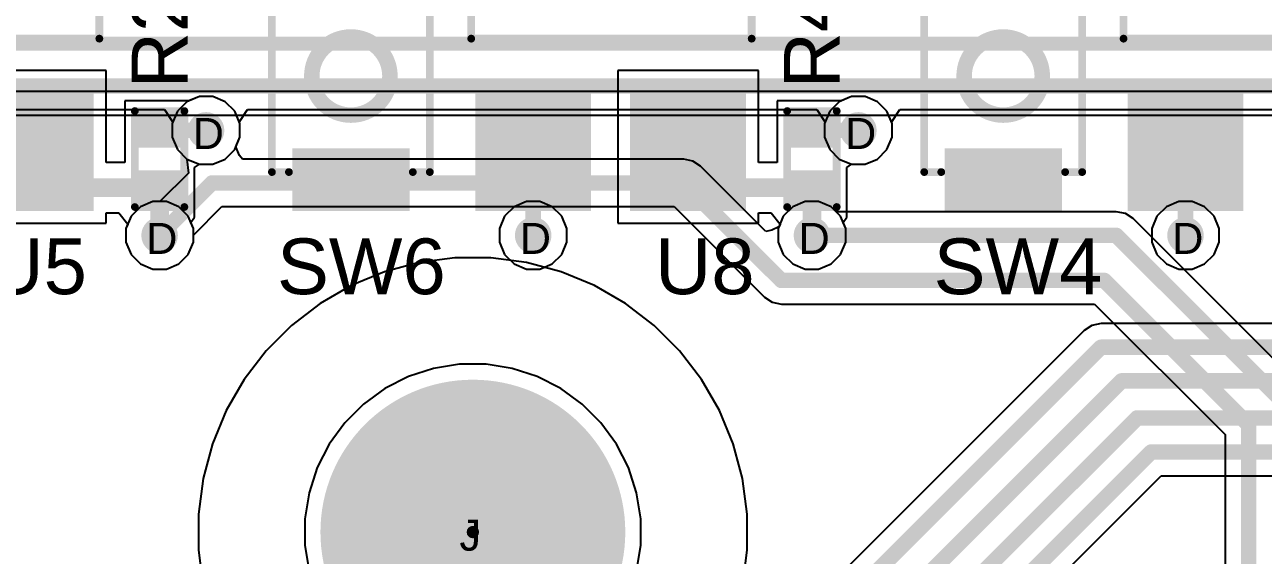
# Model space of a CAD drawing. Header units: inches. Extents: x -11 to 5428, y 0 to 5423.
# Drawn here: x 241.23 to 261.54, y 75.96 to 84.66 of the extents above; entities that cross this region are included whole.
import ezdxf

# ---------------------------------------------------------------- set-up
doc = ezdxf.new("R2010")
doc.units = ezdxf.units.IN
for name, color, linetype in [('Bottom Layer', 5, 'Continuous'), ('Bottom Solder', 6, 'Continuous'), ('Drill Drawing', 1, 'Continuous'), ('GND', 16, 'Continuous'), ('Pad Holes', 156, 'Continuous'), ('PWR', 76, 'Continuous'), ('Top Layer', 1, 'Continuous'), ('Top Overlay', 2, 'Continuous'), ('Top Paste', 8, 'Continuous'), ('Top Solder', 216, 'Continuous'), ('Via Holes', 16, 'Continuous')]:
    doc.layers.add(name, color=color, linetype=linetype)
doc.styles.add('Arial', font='', dxfattribs={"height": 0.2})
doc.styles.get('Arial').set_extended_font_data('Arial')

# ---------------------------------------------------------------- blocks, each defined once
blk = doc.blocks.new('R___0402_252')
at = {"layer": 'Top Layer'}
for points in [[(-0.699, -0.318), (-0.699, 0.318), (-0.241, 0.318), (-0.241, -0.318)], [(0.241, -0.318), (0.241, 0.318), (0.699, 0.318), (0.699, -0.318)]]:
    blk.add_hatch(color=1, dxfattribs=at).paths.add_polyline_path(points)
at = {"layer": 'Top Paste'}
for points in [[(-0.699, -0.318), (-0.699, 0.318), (-0.241, 0.318), (-0.241, -0.318)], [(0.241, -0.318), (0.241, 0.318), (0.699, 0.318), (0.699, -0.318)]]:
    blk.add_hatch(color=8, dxfattribs=at).paths.add_polyline_path(points)
at = {"layer": 'Top Solder'}
for points in [[(-0.754, -0.373), (-0.754, 0.373), (-0.186, 0.373), (-0.186, -0.373)], [(0.186, -0.373), (0.186, 0.373), (0.754, 0.373), (0.754, -0.373)]]:
    blk.add_hatch(color=216, dxfattribs=at).paths.add_polyline_path(points)
at = {"layer": 'Top Overlay'}
for points in [[(-0.787, 0.406, 0.127, 0.127, 0), (-0.787, -0.406, 0.127, 0.127, 0)], [(-0.787, 0.406, 0.127, 0.127, 0), (0.787, 0.406, 0.127, 0.127, 0)], [(0.787, 0.406, 0.127, 0.127, 0), (0.787, -0.406, 0.127, 0.127, 0)], [(-0.787, -0.406, 0.127, 0.127, 0), (0.787, -0.406, 0.127, 0.127, 0)], [(-0.813, -0.432, 0.00323, 0.00323, 0), (0.813, -0.432, 0.00323, 0.00323, 0)]]:
    blk.add_lwpolyline(points, format="xyseb", dxfattribs=at)
for points in [[(-0.819, 0.406, 0.0635, 0.0635, 1), (-0.756, 0.406, 0.0635, 0.0635, 1)], [(-0.819, 0.406, 0.0635, 0.0635, 1), (-0.756, 0.406, 0.0635, 0.0635, 1)], [(0.756, 0.406, 0.0635, 0.0635, 1), (0.819, 0.406, 0.0635, 0.0635, 1)], [(0.756, 0.406, 0.0635, 0.0635, 1), (0.819, 0.406, 0.0635, 0.0635, 1)], [(-0.819, -0.406, 0.0635, 0.0635, 1), (-0.756, -0.406, 0.0635, 0.0635, 1)], [(-0.819, -0.406, 0.0635, 0.0635, 1), (-0.756, -0.406, 0.0635, 0.0635, 1)], [(0.756, -0.406, 0.0635, 0.0635, 1), (0.819, -0.406, 0.0635, 0.0635, 1)], [(0.756, -0.406, 0.0635, 0.0635, 1), (0.819, -0.406, 0.0635, 0.0635, 1)], [(-0.814, -0.432, 0.00161, 0.00161, 1), (-0.812, -0.432, 0.00161, 0.00161, 1)], [(0.812, -0.432, 0.00161, 0.00161, 1), (0.814, -0.432, 0.00161, 0.00161, 1)]]:
    blk.add_lwpolyline(points, format="xyseb", close=True, dxfattribs=at)
blk = doc.blocks.new('R___0402_257')
at = {"layer": 'Top Layer'}
for points in [[(-0.699, -0.317), (-0.699, 0.318), (-0.241, 0.318), (-0.241, -0.317)], [(0.241, -0.317), (0.241, 0.318), (0.699, 0.318), (0.699, -0.317)]]:
    blk.add_hatch(color=1, dxfattribs=at).paths.add_polyline_path(points)
at = {"layer": 'Top Paste'}
for points in [[(-0.699, -0.317), (-0.699, 0.318), (-0.241, 0.318), (-0.241, -0.317)], [(0.241, -0.317), (0.241, 0.318), (0.699, 0.318), (0.699, -0.317)]]:
    blk.add_hatch(color=8, dxfattribs=at).paths.add_polyline_path(points)
at = {"layer": 'Top Solder'}
for points in [[(-0.754, -0.372), (-0.754, 0.373), (-0.186, 0.373), (-0.186, -0.372)], [(0.186, -0.372), (0.186, 0.373), (0.754, 0.373), (0.754, -0.372)]]:
    blk.add_hatch(color=216, dxfattribs=at).paths.add_polyline_path(points)
at = {"layer": 'Top Overlay'}
for points in [[(-0.787, 0.406, 0.127, 0.127, 0), (-0.787, -0.406, 0.127, 0.127, 0)], [(-0.787, 0.406, 0.127, 0.127, 0), (0.787, 0.406, 0.127, 0.127, 0)], [(0.787, 0.406, 0.127, 0.127, 0), (0.787, -0.406, 0.127, 0.127, 0)], [(-0.787, -0.406, 0.127, 0.127, 0), (0.787, -0.406, 0.127, 0.127, 0)], [(-0.813, -0.432, 0.00323, 0.00323, 0), (0.813, -0.432, 0.00323, 0.00323, 0)]]:
    blk.add_lwpolyline(points, format="xyseb", dxfattribs=at)
for points in [[(-0.819, 0.406, 0.0635, 0.0635, 1), (-0.756, 0.406, 0.0635, 0.0635, 1)], [(-0.819, 0.406, 0.0635, 0.0635, 1), (-0.756, 0.406, 0.0635, 0.0635, 1)], [(0.756, 0.406, 0.0635, 0.0635, 1), (0.819, 0.406, 0.0635, 0.0635, 1)], [(0.756, 0.406, 0.0635, 0.0635, 1), (0.819, 0.406, 0.0635, 0.0635, 1)], [(-0.819, -0.406, 0.0635, 0.0635, 1), (-0.756, -0.406, 0.0635, 0.0635, 1)], [(-0.819, -0.406, 0.0635, 0.0635, 1), (-0.756, -0.406, 0.0635, 0.0635, 1)], [(0.756, -0.406, 0.0635, 0.0635, 1), (0.819, -0.406, 0.0635, 0.0635, 1)], [(0.756, -0.406, 0.0635, 0.0635, 1), (0.819, -0.406, 0.0635, 0.0635, 1)], [(-0.814, -0.432, 0.00161, 0.00161, 1), (-0.812, -0.432, 0.00161, 0.00161, 1)], [(0.812, -0.432, 0.00161, 0.00161, 1), (0.814, -0.432, 0.00161, 0.00161, 1)]]:
    blk.add_lwpolyline(points, format="xyseb", close=True, dxfattribs=at)
blk = doc.blocks.new('B3U_1000P_261')
at = {"layer": 'Top Layer'}
for points in [[(-2.11, 0.86), (-1.29, 0.86), (-1.29, -0.86), (-2.11, -0.86)], [(1.29, 0.86), (2.11, 0.86), (2.11, -0.86), (1.29, -0.86)]]:
    blk.add_hatch(color=1, dxfattribs=at).paths.add_polyline_path(points)
at = {"layer": 'Top Paste'}
for points in [[(-2.11, 0.86), (-1.29, 0.86), (-1.29, -0.86), (-2.11, -0.86)], [(1.29, 0.86), (2.11, 0.86), (2.11, -0.86), (1.29, -0.86)]]:
    blk.add_hatch(color=8, dxfattribs=at).paths.add_polyline_path(points)
at = {"layer": 'Top Solder'}
for points in [[(-2.212, 0.962), (-1.188, 0.962), (-1.188, -0.962), (-2.212, -0.962)], [(1.188, 0.962), (2.212, 0.962), (2.212, -0.962), (1.188, -0.962)]]:
    blk.add_hatch(color=216, dxfattribs=at).paths.add_polyline_path(points)
at = {"layer": 'Top Overlay'}
for points in [[(-1.575, 1.295, 0.127, 0.127, 0), (1.575, 1.295, 0.127, 0.127, 0)], [(-1.575, 1.295, 0.127, 0.127, 0), (-1.575, 1.016, 0.127, 0.127, 0)], [(1.575, 1.295, 0.127, 0.127, 0), (1.575, 1.016, 0.127, 0.127, 0)], [(-1.575, -1.016, 0.127, 0.127, 0), (-1.575, -1.295, 0.127, 0.127, 0)], [(1.575, -1.016, 0.127, 0.127, 0), (1.575, -1.295, 0.127, 0.127, 0)], [(-1.575, -1.295, 0.127, 0.127, 0), (1.575, -1.295, 0.127, 0.127, 0)]]:
    blk.add_lwpolyline(points, format="xyseb", dxfattribs=at)
for points in [[(-1.607, 1.295, 0.0635, 0.0635, 1), (-1.543, 1.295, 0.0635, 0.0635, 1)], [(-1.607, 1.295, 0.0635, 0.0635, 1), (-1.543, 1.295, 0.0635, 0.0635, 1)], [(1.543, 1.295, 0.0635, 0.0635, 1), (1.607, 1.295, 0.0635, 0.0635, 1)], [(1.543, 1.295, 0.0635, 0.0635, 1), (1.607, 1.295, 0.0635, 0.0635, 1)], [(-1.607, 1.016, 0.0635, 0.0635, 1), (-1.543, 1.016, 0.0635, 0.0635, 1)], [(1.543, 1.016, 0.0635, 0.0635, 1), (1.607, 1.016, 0.0635, 0.0635, 1)], [(0.641, 0, 0.254, 0.254, 1), (-0.641, 0, 0.254, 0.254, 1)], [(-0.705, 0, 0.127, 0.127, 1), (-0.578, 0, 0.127, 0.127, 1)], [(0.578, 0, 0.127, 0.127, 1), (0.705, 0, 0.127, 0.127, 1)], [(-1.607, -1.016, 0.0635, 0.0635, 1), (-1.543, -1.016, 0.0635, 0.0635, 1)], [(1.543, -1.016, 0.0635, 0.0635, 1), (1.607, -1.016, 0.0635, 0.0635, 1)], [(-1.607, -1.295, 0.0635, 0.0635, 1), (-1.543, -1.295, 0.0635, 0.0635, 1)], [(-1.607, -1.295, 0.0635, 0.0635, 1), (-1.543, -1.295, 0.0635, 0.0635, 1)], [(1.543, -1.295, 0.0635, 0.0635, 1), (1.607, -1.295, 0.0635, 0.0635, 1)], [(1.543, -1.295, 0.0635, 0.0635, 1), (1.607, -1.295, 0.0635, 0.0635, 1)]]:
    blk.add_lwpolyline(points, format="xyseb", close=True, dxfattribs=at)
blk = doc.blocks.new('B3U_1000P_263')
at = {"layer": 'Top Layer'}
for points in [[(-2.11, 0.86), (-1.29, 0.86), (-1.29, -0.86), (-2.11, -0.86)], [(1.29, 0.86), (2.11, 0.86), (2.11, -0.86), (1.29, -0.86)]]:
    blk.add_hatch(color=1, dxfattribs=at).paths.add_polyline_path(points)
at = {"layer": 'Top Paste'}
for points in [[(-2.11, 0.86), (-1.29, 0.86), (-1.29, -0.86), (-2.11, -0.86)], [(1.29, 0.86), (2.11, 0.86), (2.11, -0.86), (1.29, -0.86)]]:
    blk.add_hatch(color=8, dxfattribs=at).paths.add_polyline_path(points)
at = {"layer": 'Top Solder'}
for points in [[(-2.212, 0.962), (-1.188, 0.962), (-1.188, -0.962), (-2.212, -0.962)], [(1.188, 0.962), (2.212, 0.962), (2.212, -0.962), (1.188, -0.962)]]:
    blk.add_hatch(color=216, dxfattribs=at).paths.add_polyline_path(points)
at = {"layer": 'Top Overlay'}
for points in [[(-1.575, 1.295, 0.127, 0.127, 0), (-1.575, 1.016, 0.127, 0.127, 0)], [(-1.575, 1.295, 0.127, 0.127, 0), (1.575, 1.295, 0.127, 0.127, 0)], [(1.575, 1.295, 0.127, 0.127, 0), (1.575, 1.016, 0.127, 0.127, 0)], [(-1.575, -1.016, 0.127, 0.127, 0), (-1.575, -1.295, 0.127, 0.127, 0)], [(1.575, -1.016, 0.127, 0.127, 0), (1.575, -1.295, 0.127, 0.127, 0)], [(-1.575, -1.295, 0.127, 0.127, 0), (1.575, -1.295, 0.127, 0.127, 0)]]:
    blk.add_lwpolyline(points, format="xyseb", dxfattribs=at)
for points in [[(-1.607, 1.295, 0.0635, 0.0635, 1), (-1.543, 1.295, 0.0635, 0.0635, 1)], [(-1.607, 1.295, 0.0635, 0.0635, 1), (-1.543, 1.295, 0.0635, 0.0635, 1)], [(1.543, 1.295, 0.0635, 0.0635, 1), (1.607, 1.295, 0.0635, 0.0635, 1)], [(1.543, 1.295, 0.0635, 0.0635, 1), (1.607, 1.295, 0.0635, 0.0635, 1)], [(-1.607, 1.016, 0.0635, 0.0635, 1), (-1.543, 1.016, 0.0635, 0.0635, 1)], [(1.543, 1.016, 0.0635, 0.0635, 1), (1.607, 1.016, 0.0635, 0.0635, 1)], [(0.641, 0, 0.254, 0.254, 1), (-0.641, 0, 0.254, 0.254, 1)], [(-0.705, 0, 0.127, 0.127, 1), (-0.578, 0, 0.127, 0.127, 1)], [(0.578, 0, 0.127, 0.127, 1), (0.705, 0, 0.127, 0.127, 1)], [(-1.607, -1.016, 0.0635, 0.0635, 1), (-1.543, -1.016, 0.0635, 0.0635, 1)], [(1.543, -1.016, 0.0635, 0.0635, 1), (1.607, -1.016, 0.0635, 0.0635, 1)], [(-1.607, -1.295, 0.0635, 0.0635, 1), (-1.543, -1.295, 0.0635, 0.0635, 1)], [(-1.607, -1.295, 0.0635, 0.0635, 1), (-1.543, -1.295, 0.0635, 0.0635, 1)], [(1.543, -1.295, 0.0635, 0.0635, 1), (1.607, -1.295, 0.0635, 0.0635, 1)], [(1.543, -1.295, 0.0635, 0.0635, 1), (1.607, -1.295, 0.0635, 0.0635, 1)]]:
    blk.add_lwpolyline(points, format="xyseb", close=True, dxfattribs=at)
blk = doc.blocks.new('PC817C_264')
at = {"layer": 'Top Layer'}
for points in [[(-4.1, 2.17), (-4.1, 0.37), (-6.1, 0.37), (-6.1, 2.17)], [(6.1, 2.17), (6.1, 0.37), (4.1, 0.37), (4.1, 2.17)], [(-4.1, -0.37), (-4.1, -2.17), (-6.1, -2.17), (-6.1, -0.37)], [(6.1, -0.37), (6.1, -2.17), (4.1, -2.17), (4.1, -0.37)]]:
    blk.add_hatch(color=1, dxfattribs=at).paths.add_polyline_path(points)
at = {"layer": 'Top Paste'}
for points in [[(-4.1, 2.17), (-4.1, 0.37), (-6.1, 0.37), (-6.1, 2.17)], [(6.1, 2.17), (6.1, 0.37), (4.1, 0.37), (4.1, 2.17)], [(-4.1, -0.37), (-4.1, -2.17), (-6.1, -2.17), (-6.1, -0.37)], [(6.1, -0.37), (6.1, -2.17), (4.1, -2.17), (4.1, -0.37)]]:
    blk.add_hatch(color=8, dxfattribs=at).paths.add_polyline_path(points)
at = {"layer": 'Top Solder'}
for points in [[(-4.049, 2.221), (-4.049, 0.319), (-6.151, 0.319), (-6.151, 2.221)], [(6.151, 2.221), (6.151, 0.319), (4.049, 0.319), (4.049, 2.221)], [(-4.049, -0.319), (-4.049, -2.221), (-6.151, -2.221), (-6.151, -0.319)], [(6.151, -0.319), (6.151, -2.221), (4.049, -2.221), (4.049, -0.319)]]:
    blk.add_hatch(color=216, dxfattribs=at).paths.add_polyline_path(points)
at = {"layer": 'Top Overlay'}
for points in [[(-3.175, -2.286, 0.127, 0.127, 0), (-3.175, 2.314, 0.127, 0.127, 0)], [(3.325, 2.314, 0.127, 0.127, 0), (-3.175, 2.314, 0.127, 0.127, 0)], [(3.325, -2.286, 0.127, 0.127, 0), (3.325, 2.314, 0.127, 0.127, 0)], [(-6.274, 1.321, 0.25, 0.25, 0), (-6.401, 1.448, 0.25, 0.25, 0)], [(-6.401, 1.194, 0.25, 0.25, 0), (-6.401, 1.448, 0.25, 0.25, 0)], [(-6.401, 1.194, 0.25, 0.25, 0), (-6.274, 1.321, 0.25, 0.25, 0)], [(3.325, -2.286, 0.127, 0.127, 0), (-3.175, -2.286, 0.127, 0.127, 0)]]:
    blk.add_lwpolyline(points, format="xyseb", dxfattribs=at)
for points in [[(-3.207, 2.314, 0.0635, 0.0635, 1), (-3.143, 2.314, 0.0635, 0.0635, 1)], [(-3.207, 2.314, 0.0635, 0.0635, 1), (-3.143, 2.314, 0.0635, 0.0635, 1)], [(3.293, 2.314, 0.0635, 0.0635, 1), (3.357, 2.314, 0.0635, 0.0635, 1)], [(3.293, 2.314, 0.0635, 0.0635, 1), (3.357, 2.314, 0.0635, 0.0635, 1)], [(-6.463, 1.448, 0.125, 0.125, 1), (-6.338, 1.448, 0.125, 0.125, 1)], [(-6.463, 1.448, 0.125, 0.125, 1), (-6.338, 1.448, 0.125, 0.125, 1)], [(-6.336, 1.321, 0.125, 0.125, 1), (-6.211, 1.321, 0.125, 0.125, 1)], [(-6.336, 1.321, 0.125, 0.125, 1), (-6.211, 1.321, 0.125, 0.125, 1)], [(-6.463, 1.194, 0.125, 0.125, 1), (-6.338, 1.194, 0.125, 0.125, 1)], [(-6.463, 1.194, 0.125, 0.125, 1), (-6.338, 1.194, 0.125, 0.125, 1)], [(-3.207, -2.286, 0.0635, 0.0635, 1), (-3.143, -2.286, 0.0635, 0.0635, 1)], [(-3.207, -2.286, 0.0635, 0.0635, 1), (-3.143, -2.286, 0.0635, 0.0635, 1)], [(3.293, -2.286, 0.0635, 0.0635, 1), (3.357, -2.286, 0.0635, 0.0635, 1)], [(3.293, -2.286, 0.0635, 0.0635, 1), (3.357, -2.286, 0.0635, 0.0635, 1)]]:
    blk.add_lwpolyline(points, format="xyseb", close=True, dxfattribs=at)
blk = doc.blocks.new('PC817C_265')
at = {"layer": 'Top Layer'}
for points in [[(-4.1, 2.17), (-4.1, 0.37), (-6.1, 0.37), (-6.1, 2.17)], [(6.1, 2.17), (6.1, 0.37), (4.1, 0.37), (4.1, 2.17)], [(-4.1, -0.37), (-4.1, -2.17), (-6.1, -2.17), (-6.1, -0.37)], [(6.1, -0.37), (6.1, -2.17), (4.1, -2.17), (4.1, -0.37)]]:
    blk.add_hatch(color=1, dxfattribs=at).paths.add_polyline_path(points)
at = {"layer": 'Top Paste'}
for points in [[(-4.1, 2.17), (-4.1, 0.37), (-6.1, 0.37), (-6.1, 2.17)], [(6.1, 2.17), (6.1, 0.37), (4.1, 0.37), (4.1, 2.17)], [(-4.1, -0.37), (-4.1, -2.17), (-6.1, -2.17), (-6.1, -0.37)], [(6.1, -0.37), (6.1, -2.17), (4.1, -2.17), (4.1, -0.37)]]:
    blk.add_hatch(color=8, dxfattribs=at).paths.add_polyline_path(points)
at = {"layer": 'Top Solder'}
for points in [[(-4.049, 2.221), (-4.049, 0.319), (-6.151, 0.319), (-6.151, 2.221)], [(6.151, 2.221), (6.151, 0.319), (4.049, 0.319), (4.049, 2.221)], [(-4.049, -0.319), (-4.049, -2.221), (-6.151, -2.221), (-6.151, -0.319)], [(6.151, -0.319), (6.151, -2.221), (4.049, -2.221), (4.049, -0.319)]]:
    blk.add_hatch(color=216, dxfattribs=at).paths.add_polyline_path(points)
at = {"layer": 'Top Overlay'}
for points in [[(3.325, 2.314, 0.127, 0.127, 0), (-3.175, 2.314, 0.127, 0.127, 0)], [(-3.175, -2.286, 0.127, 0.127, 0), (-3.175, 2.314, 0.127, 0.127, 0)], [(3.325, -2.286, 0.127, 0.127, 0), (3.325, 2.314, 0.127, 0.127, 0)], [(-6.401, 1.194, 0.25, 0.25, 0), (-6.401, 1.448, 0.25, 0.25, 0)], [(-6.274, 1.321, 0.25, 0.25, 0), (-6.401, 1.448, 0.25, 0.25, 0)], [(-6.401, 1.194, 0.25, 0.25, 0), (-6.274, 1.321, 0.25, 0.25, 0)], [(3.325, -2.286, 0.127, 0.127, 0), (-3.175, -2.286, 0.127, 0.127, 0)]]:
    blk.add_lwpolyline(points, format="xyseb", dxfattribs=at)
for points in [[(-3.207, 2.314, 0.0635, 0.0635, 1), (-3.143, 2.314, 0.0635, 0.0635, 1)], [(-3.207, 2.314, 0.0635, 0.0635, 1), (-3.143, 2.314, 0.0635, 0.0635, 1)], [(3.293, 2.314, 0.0635, 0.0635, 1), (3.357, 2.314, 0.0635, 0.0635, 1)], [(3.293, 2.314, 0.0635, 0.0635, 1), (3.357, 2.314, 0.0635, 0.0635, 1)], [(-6.463, 1.448, 0.125, 0.125, 1), (-6.338, 1.448, 0.125, 0.125, 1)], [(-6.463, 1.448, 0.125, 0.125, 1), (-6.338, 1.448, 0.125, 0.125, 1)], [(-6.336, 1.321, 0.125, 0.125, 1), (-6.211, 1.321, 0.125, 0.125, 1)], [(-6.336, 1.321, 0.125, 0.125, 1), (-6.211, 1.321, 0.125, 0.125, 1)], [(-6.463, 1.194, 0.125, 0.125, 1), (-6.338, 1.194, 0.125, 0.125, 1)], [(-6.463, 1.194, 0.125, 0.125, 1), (-6.338, 1.194, 0.125, 0.125, 1)], [(-3.207, -2.286, 0.0635, 0.0635, 1), (-3.143, -2.286, 0.0635, 0.0635, 1)], [(-3.207, -2.286, 0.0635, 0.0635, 1), (-3.143, -2.286, 0.0635, 0.0635, 1)], [(3.293, -2.286, 0.0635, 0.0635, 1), (3.357, -2.286, 0.0635, 0.0635, 1)], [(3.293, -2.286, 0.0635, 0.0635, 1), (3.357, -2.286, 0.0635, 0.0635, 1)]]:
    blk.add_lwpolyline(points, format="xyseb", close=True, dxfattribs=at)
blk = doc.blocks.new('PC817C_267')
at = {"layer": 'Top Layer'}
for points in [[(-4.1, 2.17), (-4.1, 0.37), (-6.1, 0.37), (-6.1, 2.17)], [(6.1, 2.17), (6.1, 0.37), (4.1, 0.37), (4.1, 2.17)], [(-4.1, -0.37), (-4.1, -2.17), (-6.1, -2.17), (-6.1, -0.37)], [(6.1, -0.37), (6.1, -2.17), (4.1, -2.17), (4.1, -0.37)]]:
    blk.add_hatch(color=1, dxfattribs=at).paths.add_polyline_path(points)
at = {"layer": 'Top Paste'}
for points in [[(-4.1, 2.17), (-4.1, 0.37), (-6.1, 0.37), (-6.1, 2.17)], [(6.1, 2.17), (6.1, 0.37), (4.1, 0.37), (4.1, 2.17)], [(-4.1, -0.37), (-4.1, -2.17), (-6.1, -2.17), (-6.1, -0.37)], [(6.1, -0.37), (6.1, -2.17), (4.1, -2.17), (4.1, -0.37)]]:
    blk.add_hatch(color=8, dxfattribs=at).paths.add_polyline_path(points)
at = {"layer": 'Top Solder'}
for points in [[(-4.049, 2.221), (-4.049, 0.319), (-6.151, 0.319), (-6.151, 2.221)], [(6.151, 2.221), (6.151, 0.319), (4.049, 0.319), (4.049, 2.221)], [(-4.049, -0.319), (-4.049, -2.221), (-6.151, -2.221), (-6.151, -0.319)], [(6.151, -0.319), (6.151, -2.221), (4.049, -2.221), (4.049, -0.319)]]:
    blk.add_hatch(color=216, dxfattribs=at).paths.add_polyline_path(points)
at = {"layer": 'Top Overlay'}
for points in [[(-3.175, -2.286, 0.127, 0.127, 0), (-3.175, 2.314, 0.127, 0.127, 0)], [(3.325, 2.314, 0.127, 0.127, 0), (-3.175, 2.314, 0.127, 0.127, 0)], [(3.325, -2.286, 0.127, 0.127, 0), (3.325, 2.314, 0.127, 0.127, 0)], [(-6.274, 1.321, 0.25, 0.25, 0), (-6.401, 1.448, 0.25, 0.25, 0)], [(-6.401, 1.194, 0.25, 0.25, 0), (-6.401, 1.448, 0.25, 0.25, 0)], [(-6.401, 1.194, 0.25, 0.25, 0), (-6.274, 1.321, 0.25, 0.25, 0)], [(3.325, -2.286, 0.127, 0.127, 0), (-3.175, -2.286, 0.127, 0.127, 0)]]:
    blk.add_lwpolyline(points, format="xyseb", dxfattribs=at)
for points in [[(-3.207, 2.314, 0.0635, 0.0635, 1), (-3.143, 2.314, 0.0635, 0.0635, 1)], [(-3.207, 2.314, 0.0635, 0.0635, 1), (-3.143, 2.314, 0.0635, 0.0635, 1)], [(3.293, 2.314, 0.0635, 0.0635, 1), (3.357, 2.314, 0.0635, 0.0635, 1)], [(3.293, 2.314, 0.0635, 0.0635, 1), (3.357, 2.314, 0.0635, 0.0635, 1)], [(-6.463, 1.448, 0.125, 0.125, 1), (-6.338, 1.448, 0.125, 0.125, 1)], [(-6.463, 1.448, 0.125, 0.125, 1), (-6.338, 1.448, 0.125, 0.125, 1)], [(-6.336, 1.321, 0.125, 0.125, 1), (-6.211, 1.321, 0.125, 0.125, 1)], [(-6.336, 1.321, 0.125, 0.125, 1), (-6.211, 1.321, 0.125, 0.125, 1)], [(-6.463, 1.194, 0.125, 0.125, 1), (-6.338, 1.194, 0.125, 0.125, 1)], [(-6.463, 1.194, 0.125, 0.125, 1), (-6.338, 1.194, 0.125, 0.125, 1)], [(-3.207, -2.286, 0.0635, 0.0635, 1), (-3.143, -2.286, 0.0635, 0.0635, 1)], [(-3.207, -2.286, 0.0635, 0.0635, 1), (-3.143, -2.286, 0.0635, 0.0635, 1)], [(3.293, -2.286, 0.0635, 0.0635, 1), (3.357, -2.286, 0.0635, 0.0635, 1)], [(3.293, -2.286, 0.0635, 0.0635, 1), (3.357, -2.286, 0.0635, 0.0635, 1)]]:
    blk.add_lwpolyline(points, format="xyseb", close=True, dxfattribs=at)

msp = doc.modelspace()

# ---------------------------------------------------------------- hatches: boundary and pattern name
at = {"layer": 'Bottom Layer'}
h = msp.add_hatch(color=5, dxfattribs=at)
edge = h.paths.add_edge_path()
edge.add_arc((244.201, 82.927), 0.3, 0, 360)
h = msp.add_hatch(color=5, dxfattribs=at)
edge = h.paths.add_edge_path()
edge.add_arc((254.9, 82.927), 0.3, 0, 360)
h = msp.add_hatch(color=5, dxfattribs=at)
edge = h.paths.add_edge_path()
edge.add_arc((243.439, 81.204), 0.3, 0, 360)
h = msp.add_hatch(color=5, dxfattribs=at)
edge = h.paths.add_edge_path()
edge.add_arc((249.566, 81.204), 0.3, 0, 360)
h = msp.add_hatch(color=5, dxfattribs=at)
edge = h.paths.add_edge_path()
edge.add_arc((254.138, 81.204), 0.3, 0, 360)
h = msp.add_hatch(color=5, dxfattribs=at)
edge = h.paths.add_edge_path()
edge.add_arc((260.265, 81.204), 0.3, 0, 360)
at = {"layer": 'Bottom Solder'}
h = msp.add_hatch(color=6, dxfattribs=at)
edge = h.paths.add_edge_path()
edge.add_arc((248.577, 76.336), 0.102, 0, 360)
at = {"layer": 'GND'}
h = msp.add_hatch(color=16, dxfattribs=at)
edge = h.paths.add_edge_path()
edge.add_arc((244.201, 82.927), 0.3, 0, 360)
h = msp.add_hatch(color=16, dxfattribs=at)
edge = h.paths.add_edge_path()
edge.add_arc((254.9, 82.927), 0.3, 0, 360)
h = msp.add_hatch(color=16, dxfattribs=at)
edge = h.paths.add_edge_path()
edge.add_arc((243.439, 81.204), 0.3, 0, 360)
h = msp.add_hatch(color=16, dxfattribs=at)
edge = h.paths.add_edge_path()
edge.add_arc((249.566, 81.204), 0.3, 0, 360)
h = msp.add_hatch(color=16, dxfattribs=at)
edge = h.paths.add_edge_path()
edge.add_arc((254.138, 81.204), 0.3, 0, 360)
h = msp.add_hatch(color=16, dxfattribs=at)
edge = h.paths.add_edge_path()
edge.add_arc((260.265, 81.204), 0.3, 0, 360)
at = {"layer": 'Pad Holes'}
h = msp.add_hatch(color=7, dxfattribs=at)
edge = h.paths.add_edge_path()
edge.add_arc((248.577, 76.336), 2.5, 0, 360)
at = {"layer": 'PWR'}
h = msp.add_hatch(color=76, dxfattribs=at)
edge = h.paths.add_edge_path()
edge.add_arc((244.201, 82.927), 0.3, 0, 360)
h = msp.add_hatch(color=76, dxfattribs=at)
edge = h.paths.add_edge_path()
edge.add_arc((254.9, 82.927), 0.3, 0, 360)
h = msp.add_hatch(color=76, dxfattribs=at)
edge = h.paths.add_edge_path()
edge.add_arc((243.439, 81.204), 0.3, 0, 360)
h = msp.add_hatch(color=76, dxfattribs=at)
edge = h.paths.add_edge_path()
edge.add_arc((249.566, 81.204), 0.3, 0, 360)
h = msp.add_hatch(color=76, dxfattribs=at)
edge = h.paths.add_edge_path()
edge.add_arc((254.138, 81.204), 0.3, 0, 360)
h = msp.add_hatch(color=76, dxfattribs=at)
edge = h.paths.add_edge_path()
edge.add_arc((260.265, 81.204), 0.3, 0, 360)
at = {"layer": 'Top Layer'}
h = msp.add_hatch(color=1, dxfattribs=at)
edge = h.paths.add_edge_path()
edge.add_arc((244.201, 82.927), 0.3, 0, 360)
h = msp.add_hatch(color=1, dxfattribs=at)
edge = h.paths.add_edge_path()
edge.add_arc((254.9, 82.927), 0.3, 0, 360)
h = msp.add_hatch(color=1, dxfattribs=at)
edge = h.paths.add_edge_path()
edge.add_arc((243.439, 81.204), 0.3, 0, 360)
h = msp.add_hatch(color=1, dxfattribs=at)
edge = h.paths.add_edge_path()
edge.add_arc((249.566, 81.204), 0.3, 0, 360)
h = msp.add_hatch(color=1, dxfattribs=at)
edge = h.paths.add_edge_path()
edge.add_arc((254.138, 81.204), 0.3, 0, 360)
h = msp.add_hatch(color=1, dxfattribs=at)
edge = h.paths.add_edge_path()
edge.add_arc((260.265, 81.204), 0.3, 0, 360)
at = {"layer": 'Top Solder'}
h = msp.add_hatch(color=216, dxfattribs=at)
edge = h.paths.add_edge_path()
edge.add_arc((248.577, 76.336), 0.102, 0, 360)
at = {"layer": 'Via Holes'}
h = msp.add_hatch(color=7, dxfattribs=at)
edge = h.paths.add_edge_path()
edge.add_arc((244.201, 82.927), 0.15, 0, 360)
h = msp.add_hatch(color=7, dxfattribs=at)
edge = h.paths.add_edge_path()
edge.add_arc((254.9, 82.927), 0.15, 0, 360)
h = msp.add_hatch(color=7, dxfattribs=at)
edge = h.paths.add_edge_path()
edge.add_arc((243.439, 81.204), 0.15, 0, 360)
h = msp.add_hatch(color=7, dxfattribs=at)
edge = h.paths.add_edge_path()
edge.add_arc((249.566, 81.204), 0.15, 0, 360)
h = msp.add_hatch(color=7, dxfattribs=at)
edge = h.paths.add_edge_path()
edge.add_arc((254.138, 81.204), 0.15, 0, 360)
h = msp.add_hatch(color=7, dxfattribs=at)
edge = h.paths.add_edge_path()
edge.add_arc((260.265, 81.204), 0.15, 0, 360)

# ---------------------------------------------------------------- linework, layer by layer
at = {"layer": 'Bottom Layer'}
for p, q in [((235.353, 83.267), (243.522, 83.267)), ((243.522, 83.267), (243.658, 83.064)), ((244.744, 83.064), (244.88, 83.267)), ((244.88, 83.267), (254.221, 83.267)), ((254.221, 83.267), (254.357, 83.064)), ((255.443, 83.064), (255.578, 83.267)), ((255.578, 83.267), (263.598, 83.267)), ((243.658, 83.064), (243.647, 83.037)), ((243.647, 83.037), (243.647, 82.817)), ((244.755, 83.037), (244.744, 83.064)), ((244.755, 82.817), (244.755, 83.037)), ((254.357, 83.064), (254.346, 83.037)), ((254.346, 83.037), (254.346, 82.817)), ((255.454, 83.037), (255.443, 83.064)), ((255.454, 82.817), (255.454, 83.037)), ((243.647, 82.817), (243.731, 82.613)), ((244.688, 82.656), (244.755, 82.817)), ((254.346, 82.817), (254.43, 82.613)), ((255.369, 82.613), (255.454, 82.817)), ((243.731, 82.613), (243.887, 82.457)), ((244.75, 82.513), (244.688, 82.656)), ((244.797, 82.453), (244.75, 82.513)), ((254.43, 82.613), (254.586, 82.457)), ((255.213, 82.457), (255.369, 82.613)), ((243.887, 82.457), (243.913, 82.227)), ((252.037, 82.453), (244.797, 82.453)), ((252.186, 82.423), (252.037, 82.453)), ((252.312, 82.339), (252.186, 82.423)), ((253.381, 81.27), (252.312, 82.339)), ((254.586, 82.457), (254.789, 82.373)), ((254.789, 82.373), (255.01, 82.373)), ((255.01, 82.373), (255.213, 82.457)), ((243.913, 82.227), (243.444, 81.758)), ((243.126, 81.674), (242.97, 81.518)), ((243.329, 81.758), (243.126, 81.674)), ((243.444, 81.758), (243.329, 81.758)), ((243.993, 81.209), (244.46, 81.676)), ((244.46, 81.676), (251.876, 81.676)), ((251.876, 81.676), (253.362, 80.19)), ((253.824, 81.674), (253.669, 81.518)), ((254.028, 81.758), (253.824, 81.674)), ((254.248, 81.758), (254.028, 81.758)), ((254.452, 81.674), (254.248, 81.758)), ((254.533, 81.593), (254.452, 81.674)), ((242.97, 81.518), (242.885, 81.315)), ((253.669, 81.518), (253.596, 81.342)), ((259.13, 81.593), (254.533, 81.593)), ((259.279, 81.563), (259.13, 81.593)), ((259.405, 81.479), (259.279, 81.563)), ((262.199, 78.684), (259.405, 81.479)), ((242.885, 81.315), (242.885, 81.094)), ((253.481, 81.292), (253.381, 81.27)), ((253.596, 81.342), (253.481, 81.292)), ((242.885, 81.094), (242.97, 80.891)), ((243.909, 80.891), (243.993, 81.094)), ((243.993, 81.094), (243.993, 81.209)), ((242.97, 80.891), (243.126, 80.735)), ((243.753, 80.735), (243.909, 80.891)), ((243.126, 80.735), (243.329, 80.65)), ((243.329, 80.65), (243.55, 80.65)), ((243.55, 80.65), (243.753, 80.735)), ((247.697, 80.759), (247.127, 80.606)), ((247.697, 80.759), (247.127, 80.606)), ((248.282, 80.836), (247.697, 80.759)), ((248.282, 80.836), (247.697, 80.759)), ((248.577, 80.836), (248.282, 80.836)), ((248.872, 80.836), (248.282, 80.836)), ((248.872, 80.836), (248.577, 80.836)), ((249.457, 80.759), (248.872, 80.836)), ((249.457, 80.759), (248.872, 80.836)), ((250.027, 80.606), (249.457, 80.759)), ((250.027, 80.606), (249.457, 80.759)), ((247.127, 80.606), (246.582, 80.381)), ((247.127, 80.606), (246.582, 80.381)), ((250.572, 80.381), (250.027, 80.606)), ((250.572, 80.381), (250.027, 80.606)), ((246.582, 80.381), (246.072, 80.086)), ((246.582, 80.381), (246.072, 80.086)), ((251.082, 80.086), (250.572, 80.381)), ((251.082, 80.086), (250.572, 80.381)), ((246.072, 80.086), (245.604, 79.727)), ((246.072, 80.086), (245.604, 79.727)), ((251.55, 79.727), (251.082, 80.086)), ((251.55, 79.727), (251.082, 80.086)), ((253.362, 80.19), (253.488, 80.106)), ((253.488, 80.106), (253.637, 80.076)), ((253.637, 80.076), (258.772, 80.076)), ((258.772, 80.076), (260.913, 77.935)), ((245.604, 79.727), (245.186, 79.309)), ((245.604, 79.727), (245.186, 79.309)), ((251.968, 79.309), (251.55, 79.727)), ((251.968, 79.309), (251.55, 79.727)), ((245.186, 79.309), (244.827, 78.841)), ((245.186, 79.309), (244.827, 78.841)), ((252.327, 78.841), (251.968, 79.309)), ((252.327, 78.841), (251.968, 79.309)), ((244.827, 78.841), (244.532, 78.331)), ((244.827, 78.841), (244.532, 78.331)), ((252.622, 78.331), (252.327, 78.841)), ((252.622, 78.331), (252.327, 78.841)), ((244.532, 78.331), (244.307, 77.786)), ((244.532, 78.331), (244.307, 77.786)), ((252.847, 77.786), (252.622, 78.331)), ((252.847, 77.786), (252.622, 78.331)), ((260.913, 77.935), (260.913, 74.739)), ((244.307, 77.786), (244.154, 77.216)), ((244.307, 77.786), (244.154, 77.216)), ((253, 77.216), (252.847, 77.786)), ((253, 77.216), (252.847, 77.786)), ((244.154, 77.216), (244.077, 76.631)), ((244.154, 77.216), (244.077, 76.631)), ((253.077, 76.631), (253, 77.216)), ((253.077, 76.631), (253, 77.216)), ((244.077, 76.631), (244.077, 76.336)), ((244.077, 76.631), (244.077, 76.041)), ((253.077, 76.336), (253.077, 76.631)), ((253.077, 76.041), (253.077, 76.631)), ((244.077, 76.336), (244.077, 76.336)), ((244.077, 76.336), (244.077, 76.041)), ((253.077, 76.041), (253.077, 76.336)), ((244.077, 76.041), (244.154, 75.456)), ((244.077, 76.041), (244.154, 75.456)), ((253, 75.456), (253.077, 76.041)), ((253, 75.456), (253.077, 76.041))]:
    msp.add_line(p, q, dxfattribs=at)
for points in [[(229.545, 84.351, 0.229, 0.229, 0), (292.458, 84.351, 0.229, 0.229, 0)], [(235.192, 83.655, 0.254, 0.254, 0), (263.759, 83.655, 0.254, 0.254, 0)], [(243.439, 81.204, 0.254, 0.254, 0), (244.299, 82.064, 0.254, 0.254, 0)], [(244.299, 82.064, 0.254, 0.254, 0), (252.037, 82.064, 0.254, 0.254, 0)], [(252.037, 82.064, 0.254, 0.254, 0), (253.637, 80.465, 0.254, 0.254, 0)], [(254.138, 81.204, 0.254, 0.254, 0), (259.13, 81.204, 0.254, 0.254, 0)], [(259.13, 81.204, 0.254, 0.254, 0), (261.925, 78.41, 0.254, 0.254, 0)], [(253.637, 80.465, 0.254, 0.254, 0), (258.932, 80.465, 0.254, 0.254, 0)], [(258.932, 80.465, 0.254, 0.254, 0), (261.302, 78.095, 0.254, 0.254, 0)], [(261.302, 74.739, 0.254, 0.254, 0), (261.302, 78.095, 0.254, 0.254, 0)]]:
    msp.add_lwpolyline(points, format="xyseb", dxfattribs=at)
for points in [[(244.236, 82.064, 0.127, 0.127, 1), (244.363, 82.064, 0.127, 0.127, 1)], [(244.236, 82.064, 0.127, 0.127, 1), (244.363, 82.064, 0.127, 0.127, 1)], [(251.974, 82.064, 0.127, 0.127, 1), (252.101, 82.064, 0.127, 0.127, 1)], [(251.974, 82.064, 0.127, 0.127, 1), (252.101, 82.064, 0.127, 0.127, 1)], [(243.376, 81.204, 0.127, 0.127, 1), (243.503, 81.204, 0.127, 0.127, 1)], [(254.075, 81.204, 0.127, 0.127, 1), (254.202, 81.204, 0.127, 0.127, 1)], [(259.067, 81.204, 0.127, 0.127, 1), (259.194, 81.204, 0.127, 0.127, 1)], [(259.067, 81.204, 0.127, 0.127, 1), (259.194, 81.204, 0.127, 0.127, 1)], [(253.573, 80.465, 0.127, 0.127, 1), (253.7, 80.465, 0.127, 0.127, 1)], [(253.573, 80.465, 0.127, 0.127, 1), (253.7, 80.465, 0.127, 0.127, 1)], [(258.869, 80.465, 0.127, 0.127, 1), (258.996, 80.465, 0.127, 0.127, 1)], [(258.869, 80.465, 0.127, 0.127, 1), (258.996, 80.465, 0.127, 0.127, 1)], [(261.238, 78.095, 0.127, 0.127, 1), (261.365, 78.095, 0.127, 0.127, 1)], [(261.238, 78.095, 0.127, 0.127, 1), (261.365, 78.095, 0.127, 0.127, 1)]]:
    msp.add_lwpolyline(points, format="xyseb", close=True, dxfattribs=at)
at = {"layer": 'GND'}
for p, q in [((243.887, 83.397), (243.731, 83.241)), ((244.091, 83.481), (243.887, 83.397)), ((244.311, 83.481), (244.091, 83.481)), ((244.515, 83.397), (244.311, 83.481)), ((244.671, 83.241), (244.515, 83.397)), ((254.586, 83.397), (254.43, 83.241)), ((254.789, 83.481), (254.586, 83.397)), ((255.01, 83.481), (254.789, 83.481)), ((255.213, 83.397), (255.01, 83.481)), ((255.369, 83.241), (255.213, 83.397)), ((243.731, 83.241), (243.647, 83.037)), ((244.755, 83.037), (244.671, 83.241)), ((254.43, 83.241), (254.346, 83.037)), ((255.454, 83.037), (255.369, 83.241)), ((243.647, 83.037), (243.647, 82.817)), ((244.755, 82.817), (244.755, 83.037)), ((254.346, 83.037), (254.346, 82.817)), ((255.454, 82.817), (255.454, 83.037)), ((243.647, 82.817), (243.731, 82.613)), ((244.671, 82.613), (244.755, 82.817)), ((254.346, 82.817), (254.43, 82.613)), ((255.369, 82.613), (255.454, 82.817)), ((243.731, 82.613), (243.887, 82.457)), ((244.515, 82.457), (244.671, 82.613)), ((254.43, 82.613), (254.586, 82.457)), ((255.213, 82.457), (255.369, 82.613)), ((243.887, 82.457), (244.091, 82.373)), ((244.091, 82.373), (244.311, 82.373)), ((244.311, 82.373), (244.515, 82.457)), ((254.586, 82.457), (254.789, 82.373)), ((254.789, 82.373), (255.01, 82.373)), ((255.01, 82.373), (255.213, 82.457)), ((243.126, 81.674), (242.97, 81.518)), ((243.329, 81.758), (243.126, 81.674)), ((243.55, 81.758), (243.329, 81.758)), ((243.753, 81.674), (243.55, 81.758)), ((243.909, 81.518), (243.753, 81.674)), ((253.824, 81.674), (253.669, 81.518)), ((254.028, 81.758), (253.824, 81.674)), ((254.248, 81.758), (254.028, 81.758)), ((254.452, 81.674), (254.248, 81.758)), ((254.608, 81.518), (254.452, 81.674)), ((242.97, 81.518), (242.885, 81.315)), ((243.993, 81.315), (243.909, 81.518)), ((253.669, 81.518), (253.584, 81.315)), ((254.692, 81.315), (254.608, 81.518)), ((242.885, 81.315), (242.885, 81.094)), ((243.993, 81.094), (243.993, 81.315)), ((253.584, 81.315), (253.584, 81.094)), ((254.692, 81.094), (254.692, 81.315)), ((242.885, 81.094), (242.97, 80.891)), ((243.909, 80.891), (243.993, 81.094)), ((253.584, 81.094), (253.669, 80.891)), ((254.608, 80.891), (254.692, 81.094)), ((242.97, 80.891), (243.126, 80.735)), ((243.753, 80.735), (243.909, 80.891)), ((253.669, 80.891), (253.824, 80.735)), ((254.452, 80.735), (254.608, 80.891)), ((243.126, 80.735), (243.329, 80.65)), ((243.329, 80.65), (243.55, 80.65)), ((243.55, 80.65), (243.753, 80.735)), ((253.824, 80.735), (254.028, 80.65)), ((254.028, 80.65), (254.248, 80.65)), ((254.248, 80.65), (254.452, 80.735)), ((247.932, 79.022), (247.52, 78.888)), ((248.36, 79.09), (247.932, 79.022)), ((248.794, 79.09), (248.36, 79.09)), ((249.222, 79.022), (248.794, 79.09)), ((249.634, 78.888), (249.222, 79.022)), ((247.52, 78.888), (247.134, 78.691)), ((250.02, 78.691), (249.634, 78.888)), ((247.134, 78.691), (246.783, 78.437)), ((250.371, 78.437), (250.02, 78.691)), ((246.783, 78.437), (246.476, 78.13)), ((250.678, 78.13), (250.371, 78.437)), ((246.476, 78.13), (246.222, 77.779)), ((250.932, 77.779), (250.678, 78.13)), ((246.222, 77.779), (246.025, 77.393)), ((251.129, 77.393), (250.932, 77.779)), ((246.025, 77.393), (245.891, 76.981)), ((251.263, 76.981), (251.129, 77.393)), ((245.891, 76.981), (245.823, 76.553)), ((251.331, 76.553), (251.263, 76.981)), ((245.823, 76.553), (245.823, 76.119)), ((251.331, 76.119), (251.331, 76.553)), ((245.823, 76.119), (245.891, 75.691)), ((251.263, 75.691), (251.331, 76.119))]:
    msp.add_line(p, q, dxfattribs=at)
at = {"layer": 'PWR'}
for p, q in [((300.355, 83.566), (212.547, 83.566)), ((212.92, 83.178), (299.967, 83.178)), ((243.126, 81.674), (242.97, 81.518)), ((243.329, 81.758), (243.126, 81.674)), ((243.55, 81.758), (243.329, 81.758)), ((243.753, 81.674), (243.55, 81.758)), ((243.909, 81.518), (243.753, 81.674)), ((249.252, 81.674), (249.097, 81.518)), ((249.456, 81.758), (249.252, 81.674)), ((249.676, 81.758), (249.456, 81.758)), ((249.88, 81.674), (249.676, 81.758)), ((250.036, 81.518), (249.88, 81.674)), ((253.824, 81.674), (253.669, 81.518)), ((254.028, 81.758), (253.824, 81.674)), ((254.248, 81.758), (254.028, 81.758)), ((254.452, 81.674), (254.248, 81.758)), ((254.608, 81.518), (254.452, 81.674)), ((259.951, 81.674), (259.795, 81.518)), ((260.155, 81.758), (259.951, 81.674)), ((260.375, 81.758), (260.155, 81.758)), ((260.579, 81.674), (260.375, 81.758)), ((260.735, 81.518), (260.579, 81.674)), ((242.97, 81.518), (242.885, 81.315)), ((243.993, 81.315), (243.909, 81.518)), ((249.097, 81.518), (249.012, 81.315)), ((250.12, 81.315), (250.036, 81.518)), ((253.669, 81.518), (253.584, 81.315)), ((254.692, 81.315), (254.608, 81.518)), ((259.795, 81.518), (259.711, 81.315)), ((260.819, 81.315), (260.735, 81.518)), ((242.885, 81.315), (242.885, 81.094)), ((243.993, 81.094), (243.993, 81.315)), ((249.012, 81.315), (249.012, 81.094)), ((250.12, 81.094), (250.12, 81.315)), ((253.584, 81.315), (253.584, 81.094)), ((254.692, 81.094), (254.692, 81.315)), ((259.711, 81.315), (259.711, 81.094)), ((260.819, 81.094), (260.819, 81.315)), ((242.885, 81.094), (242.97, 80.891)), ((243.909, 80.891), (243.993, 81.094)), ((249.012, 81.094), (249.097, 80.891)), ((250.036, 80.891), (250.12, 81.094)), ((253.584, 81.094), (253.669, 80.891)), ((254.608, 80.891), (254.692, 81.094)), ((259.711, 81.094), (259.795, 80.891)), ((260.735, 80.891), (260.819, 81.094)), ((242.97, 80.891), (243.126, 80.735)), ((243.753, 80.735), (243.909, 80.891)), ((249.097, 80.891), (249.252, 80.735)), ((249.88, 80.735), (250.036, 80.891)), ((253.669, 80.891), (253.824, 80.735)), ((254.452, 80.735), (254.608, 80.891)), ((259.795, 80.891), (259.951, 80.735)), ((260.579, 80.735), (260.735, 80.891)), ((243.126, 80.735), (243.329, 80.65)), ((243.329, 80.65), (243.55, 80.65)), ((243.55, 80.65), (243.753, 80.735)), ((249.252, 80.735), (249.456, 80.65)), ((249.456, 80.65), (249.676, 80.65)), ((249.676, 80.65), (249.88, 80.735)), ((253.824, 80.735), (254.028, 80.65)), ((254.028, 80.65), (254.248, 80.65)), ((254.248, 80.65), (254.452, 80.735)), ((259.951, 80.735), (260.155, 80.65)), ((260.155, 80.65), (260.375, 80.65)), ((260.375, 80.65), (260.579, 80.735)), ((247.932, 79.022), (247.52, 78.888)), ((248.36, 79.09), (247.932, 79.022)), ((248.794, 79.09), (248.36, 79.09)), ((249.222, 79.022), (248.794, 79.09)), ((249.634, 78.888), (249.222, 79.022)), ((247.52, 78.888), (247.134, 78.691)), ((250.02, 78.691), (249.634, 78.888)), ((247.134, 78.691), (246.783, 78.437)), ((250.371, 78.437), (250.02, 78.691)), ((246.783, 78.437), (246.476, 78.13)), ((250.678, 78.13), (250.371, 78.437)), ((246.476, 78.13), (246.222, 77.779)), ((250.932, 77.779), (250.678, 78.13)), ((246.222, 77.779), (246.025, 77.393)), ((251.129, 77.393), (250.932, 77.779)), ((246.025, 77.393), (245.891, 76.981)), ((251.263, 76.981), (251.129, 77.393)), ((245.891, 76.981), (245.823, 76.553)), ((251.331, 76.553), (251.263, 76.981)), ((245.823, 76.553), (245.823, 76.119)), ((251.331, 76.119), (251.331, 76.553)), ((245.823, 76.119), (245.891, 75.691)), ((251.263, 75.691), (251.331, 76.119))]:
    msp.add_line(p, q, dxfattribs=at)
at = {"layer": 'Top Layer'}
for p, q in [((242.561, 83.911), (240.253, 83.911)), ((242.561, 82.402), (242.561, 83.911)), ((253.26, 83.911), (250.952, 83.911)), ((250.952, 83.911), (250.952, 81.403)), ((253.26, 82.402), (253.26, 83.911)), ((243.918, 83.41), (242.868, 83.41)), ((242.868, 83.41), (242.868, 82.402)), ((244.091, 83.481), (243.918, 83.41)), ((244.311, 83.481), (244.091, 83.481)), ((244.515, 83.397), (244.311, 83.481)), ((244.671, 83.241), (244.515, 83.397)), ((254.617, 83.41), (253.567, 83.41)), ((253.567, 83.41), (253.567, 82.402)), ((254.789, 83.481), (254.617, 83.41)), ((255.01, 83.481), (254.789, 83.481)), ((255.213, 83.397), (255.01, 83.481)), ((255.369, 83.241), (255.213, 83.397)), ((244.755, 83.037), (244.671, 83.241)), ((255.454, 83.037), (255.369, 83.241)), ((244.755, 82.817), (244.755, 83.037)), ((255.454, 82.817), (255.454, 83.037)), ((244.671, 82.613), (244.755, 82.817)), ((255.369, 82.613), (255.454, 82.817)), ((244.515, 82.457), (244.671, 82.613)), ((255.213, 82.457), (255.369, 82.613)), ((242.868, 82.402), (242.561, 82.402)), ((244.011, 82.32), (244.091, 82.373)), ((244.011, 81.505), (244.011, 82.32)), ((244.091, 82.373), (244.311, 82.373)), ((244.311, 82.373), (244.515, 82.457)), ((253.567, 82.402), (253.26, 82.402)), ((254.71, 82.32), (254.789, 82.373)), ((254.71, 81.505), (254.71, 82.32)), ((254.789, 82.373), (255.01, 82.373)), ((255.01, 82.373), (255.213, 82.457)), ((242.561, 81.403), (242.561, 81.573)), ((242.561, 81.573), (242.772, 81.573)), ((242.772, 81.573), (242.917, 81.39)), ((243.952, 81.416), (244.011, 81.505)), ((244.011, 81.505), (244.011, 81.505)), ((253.26, 81.403), (253.26, 81.573)), ((253.26, 81.573), (253.471, 81.573)), ((253.471, 81.573), (253.615, 81.39)), ((254.65, 81.416), (254.71, 81.505)), ((254.71, 81.505), (254.71, 81.505)), ((240.253, 81.403), (242.561, 81.403)), ((242.917, 81.39), (242.885, 81.315)), ((242.885, 81.315), (242.885, 81.094)), ((243.993, 81.315), (243.952, 81.416)), ((243.993, 81.094), (243.993, 81.315)), ((250.952, 81.403), (253.26, 81.403)), ((253.615, 81.39), (253.584, 81.315)), ((253.584, 81.315), (253.584, 81.094)), ((254.692, 81.315), (254.65, 81.416)), ((254.692, 81.094), (254.692, 81.315)), ((242.885, 81.094), (242.97, 80.891)), ((243.909, 80.891), (243.993, 81.094)), ((253.584, 81.094), (253.669, 80.891)), ((254.608, 80.891), (254.692, 81.094)), ((242.97, 80.891), (243.126, 80.735)), ((243.753, 80.735), (243.909, 80.891)), ((253.669, 80.891), (253.824, 80.735)), ((254.452, 80.735), (254.608, 80.891)), ((243.126, 80.735), (243.329, 80.65)), ((243.329, 80.65), (243.55, 80.65)), ((243.55, 80.65), (243.753, 80.735)), ((247.697, 80.759), (247.127, 80.606)), ((247.697, 80.759), (247.127, 80.606)), ((248.282, 80.836), (247.697, 80.759)), ((248.282, 80.836), (247.697, 80.759)), ((248.577, 80.836), (248.282, 80.836)), ((248.872, 80.836), (248.282, 80.836)), ((248.872, 80.836), (248.577, 80.836)), ((249.457, 80.759), (248.872, 80.836)), ((249.457, 80.759), (248.872, 80.836)), ((250.027, 80.606), (249.457, 80.759)), ((250.027, 80.606), (249.457, 80.759)), ((253.824, 80.735), (254.028, 80.65)), ((254.028, 80.65), (254.248, 80.65)), ((254.248, 80.65), (254.452, 80.735)), ((247.127, 80.606), (246.582, 80.381)), ((247.127, 80.606), (246.582, 80.381)), ((250.572, 80.381), (250.027, 80.606)), ((250.572, 80.381), (250.027, 80.606)), ((246.582, 80.381), (246.072, 80.086)), ((246.582, 80.381), (246.072, 80.086)), ((251.082, 80.086), (250.572, 80.381)), ((251.082, 80.086), (250.572, 80.381)), ((246.072, 80.086), (245.604, 79.727)), ((246.072, 80.086), (245.604, 79.727)), ((251.55, 79.727), (251.082, 80.086)), ((251.55, 79.727), (251.082, 80.086)), ((245.604, 79.727), (245.186, 79.309)), ((245.604, 79.727), (245.186, 79.309)), ((258.605, 79.644), (251.219, 72.258)), ((251.968, 79.309), (251.55, 79.727)), ((251.968, 79.309), (251.55, 79.727)), ((258.731, 79.728), (258.605, 79.644)), ((258.88, 79.758), (258.731, 79.728)), ((270.155, 79.758), (258.88, 79.758)), ((245.186, 79.309), (244.827, 78.841)), ((245.186, 79.309), (244.827, 78.841)), ((252.327, 78.841), (251.968, 79.309)), ((252.327, 78.841), (251.968, 79.309)), ((244.827, 78.841), (244.532, 78.331)), ((244.827, 78.841), (244.532, 78.331)), ((252.622, 78.331), (252.327, 78.841)), ((252.622, 78.331), (252.327, 78.841)), ((244.532, 78.331), (244.307, 77.786)), ((244.532, 78.331), (244.307, 77.786)), ((252.847, 77.786), (252.622, 78.331)), ((252.847, 77.786), (252.622, 78.331)), ((244.307, 77.786), (244.154, 77.216)), ((244.307, 77.786), (244.154, 77.216)), ((253, 77.216), (252.847, 77.786)), ((253, 77.216), (252.847, 77.786)), ((244.154, 77.216), (244.077, 76.631)), ((244.154, 77.216), (244.077, 76.631)), ((252.399, 69.796), (259.864, 77.261)), ((253.077, 76.631), (253, 77.216)), ((253.077, 76.631), (253, 77.216)), ((259.864, 77.261), (303.068, 77.261)), ((244.077, 76.631), (244.077, 76.336)), ((244.077, 76.631), (244.077, 76.041)), ((253.077, 76.336), (253.077, 76.631)), ((253.077, 76.041), (253.077, 76.631)), ((244.077, 76.336), (244.077, 76.336)), ((244.077, 76.336), (244.077, 76.041)), ((253.077, 76.041), (253.077, 76.336)), ((244.077, 76.041), (244.154, 75.456)), ((244.077, 76.041), (244.154, 75.456)), ((253, 75.456), (253.077, 76.041)), ((253, 75.456), (253.077, 76.041))]:
    msp.add_line(p, q, dxfattribs=at)
for points in [[(243.439, 82.927, 0.254, 0.254, 0), (244.201, 82.927, 0.254, 0.254, 0)], [(254.138, 82.927, 0.254, 0.254, 0), (254.9, 82.927, 0.254, 0.254, 0)], [(241.407, 82.657, 0.305, 0.305, 0), (242.077, 81.987, 0.305, 0.305, 0)], [(249.566, 81.204, 0.254, 0.254, 0), (249.566, 82.657, 0.254, 0.254, 0)], [(252.106, 82.657, 0.305, 0.305, 0), (252.776, 81.987, 0.305, 0.305, 0)], [(260.265, 81.204, 0.254, 0.254, 0), (260.265, 82.657, 0.254, 0.254, 0)], [(242.077, 81.987, 0.305, 0.305, 0), (243.439, 81.987, 0.305, 0.305, 0)], [(243.439, 81.204, 0.305, 0.305, 0), (243.439, 81.987, 0.305, 0.305, 0)], [(252.776, 81.987, 0.305, 0.305, 0), (254.138, 81.987, 0.305, 0.305, 0)], [(254.138, 81.204, 0.305, 0.305, 0), (254.138, 81.987, 0.305, 0.305, 0)], [(251.38, 71.869, 0.254, 0.254, 0), (258.88, 79.369, 0.254, 0.254, 0)], [(258.88, 79.369, 0.254, 0.254, 0), (270.316, 79.369, 0.254, 0.254, 0)], [(251.672, 71.271, 0.254, 0.254, 0), (259.219, 78.818, 0.254, 0.254, 0)], [(259.219, 78.818, 0.254, 0.254, 0), (281.255, 78.818, 0.254, 0.254, 0)], [(251.931, 70.668, 0.254, 0.254, 0), (259.472, 78.209, 0.254, 0.254, 0)], [(259.472, 78.209, 0.254, 0.254, 0), (292.136, 78.209, 0.254, 0.254, 0)], [(252.124, 70.071, 0.254, 0.254, 0), (259.703, 77.65, 0.254, 0.254, 0)], [(259.703, 77.65, 0.254, 0.254, 0), (303.068, 77.65, 0.254, 0.254, 0)]]:
    msp.add_lwpolyline(points, format="xyseb", dxfattribs=at)
for points in [[(243.376, 82.927, 0.127, 0.127, 1), (243.503, 82.927, 0.127, 0.127, 1)], [(244.137, 82.927, 0.127, 0.127, 1), (244.264, 82.927, 0.127, 0.127, 1)], [(254.075, 82.927, 0.127, 0.127, 1), (254.202, 82.927, 0.127, 0.127, 1)], [(254.836, 82.927, 0.127, 0.127, 1), (254.963, 82.927, 0.127, 0.127, 1)], [(241.331, 82.657, 0.152, 0.152, 1), (241.484, 82.657, 0.152, 0.152, 1)], [(249.503, 82.657, 0.127, 0.127, 1), (249.63, 82.657, 0.127, 0.127, 1)], [(252.03, 82.657, 0.152, 0.152, 1), (252.182, 82.657, 0.152, 0.152, 1)], [(260.201, 82.657, 0.127, 0.127, 1), (260.328, 82.657, 0.127, 0.127, 1)], [(242.001, 81.987, 0.152, 0.152, 1), (242.153, 81.987, 0.152, 0.152, 1)], [(242.001, 81.987, 0.152, 0.152, 1), (242.153, 81.987, 0.152, 0.152, 1)], [(243.363, 81.987, 0.152, 0.152, 1), (243.516, 81.987, 0.152, 0.152, 1)], [(243.363, 81.987, 0.152, 0.152, 1), (243.516, 81.987, 0.152, 0.152, 1)], [(252.7, 81.987, 0.152, 0.152, 1), (252.852, 81.987, 0.152, 0.152, 1)], [(252.7, 81.987, 0.152, 0.152, 1), (252.852, 81.987, 0.152, 0.152, 1)], [(254.062, 81.987, 0.152, 0.152, 1), (254.214, 81.987, 0.152, 0.152, 1)], [(254.062, 81.987, 0.152, 0.152, 1), (254.214, 81.987, 0.152, 0.152, 1)], [(243.363, 81.204, 0.152, 0.152, 1), (243.516, 81.204, 0.152, 0.152, 1)], [(249.503, 81.204, 0.127, 0.127, 1), (249.63, 81.204, 0.127, 0.127, 1)], [(254.062, 81.204, 0.152, 0.152, 1), (254.214, 81.204, 0.152, 0.152, 1)], [(260.201, 81.204, 0.127, 0.127, 1), (260.328, 81.204, 0.127, 0.127, 1)], [(258.816, 79.369, 0.127, 0.127, 1), (258.943, 79.369, 0.127, 0.127, 1)], [(258.816, 79.369, 0.127, 0.127, 1), (258.943, 79.369, 0.127, 0.127, 1)], [(259.156, 78.818, 0.127, 0.127, 1), (259.283, 78.818, 0.127, 0.127, 1)], [(259.156, 78.818, 0.127, 0.127, 1), (259.283, 78.818, 0.127, 0.127, 1)], [(259.408, 78.209, 0.127, 0.127, 1), (259.535, 78.209, 0.127, 0.127, 1)], [(259.408, 78.209, 0.127, 0.127, 1), (259.535, 78.209, 0.127, 0.127, 1)], [(259.64, 77.65, 0.127, 0.127, 1), (259.767, 77.65, 0.127, 0.127, 1)], [(259.64, 77.65, 0.127, 0.127, 1), (259.767, 77.65, 0.127, 0.127, 1)]]:
    msp.add_lwpolyline(points, format="xyseb", close=True, dxfattribs=at)

# ---------------------------------------------------------------- block references
for name, p, rotation in [('PC817C_264', (240.137, 87.757), 270), ('PC817C_267', (250.836, 87.757), 270), ('PC817C_265', (261.535, 87.757), 270), ('B3U_1000P_263', (246.576, 83.818), 90), ('B3U_1000P_261', (257.275, 83.818), 90), ('R___0402_252', (243.439, 82.457), 90), ('R___0402_257', (254.138, 82.457), 90)]:
    msp.add_blockref(name, p, dxfattribs=dict(rotation=rotation))

# ---------------------------------------------------------------- texts
at = {"layer": 'Drill Drawing', "style": 'Arial'}
for s, p in [('D', (243.981, 82.622)), ('D', (254.68, 82.622)), ('D', (243.219, 80.9)), ('D', (249.346, 80.9)), ('D', (253.918, 80.9)), ('D', (260.045, 80.9)), ('J', (248.357, 76.031))]:
    msp.add_text(s, height=0.508, dxfattribs=at).set_placement(p)
at = {"layer": 'Top Overlay', "style": 'Arial'}
for s, p in [('R27', (243.897, 83.617)), ('R41', (254.595, 83.617))]:
    msp.add_text(s, height=0.9144, rotation=90, dxfattribs=at).set_placement(p)
for s, p in [('U5', (240.614, 80.239)), ('SW6', (245.364, 80.239)), ('U8', (251.565, 80.239)), ('SW4', (256.134, 80.239))]:
    msp.add_text(s, height=0.9144, dxfattribs=at).set_placement(p)

doc.saveas('drawing.dxf')
